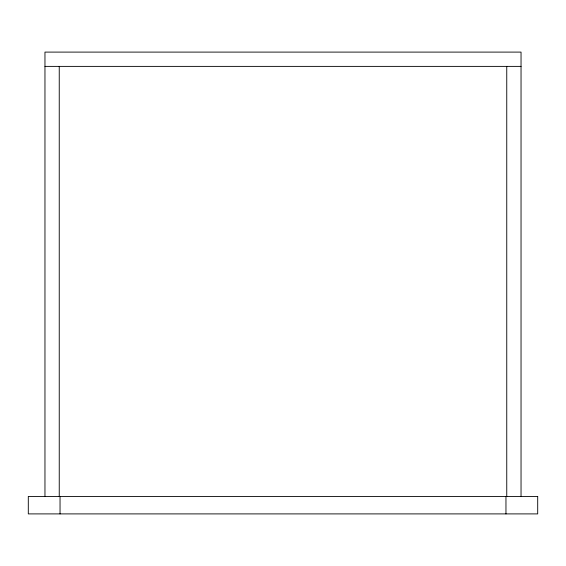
<?xml version="1.0" encoding="UTF-8"?>
<svg xmlns="http://www.w3.org/2000/svg" width="566" height="566" viewBox="0 0 566 566"><rect width="100%" height="100%" fill="white"/><g stroke="black" fill="none" stroke-linecap="round" stroke-linejoin="round"><path stroke-width="0.85" d="M44.962 66.385L521.038 66.385M521.038 496.439L521.038 52.1L44.962 52.1L44.962 496.439M506.754 66.385L506.754 496.439M505.962 496.439L505.962 513.9M60.038 496.439L60.038 513.9M59.246 66.385L59.246 496.439M537.7 496.439L28.3 496.439L28.3 513.9L537.7 513.9L537.7 496.439"/></g></svg>
